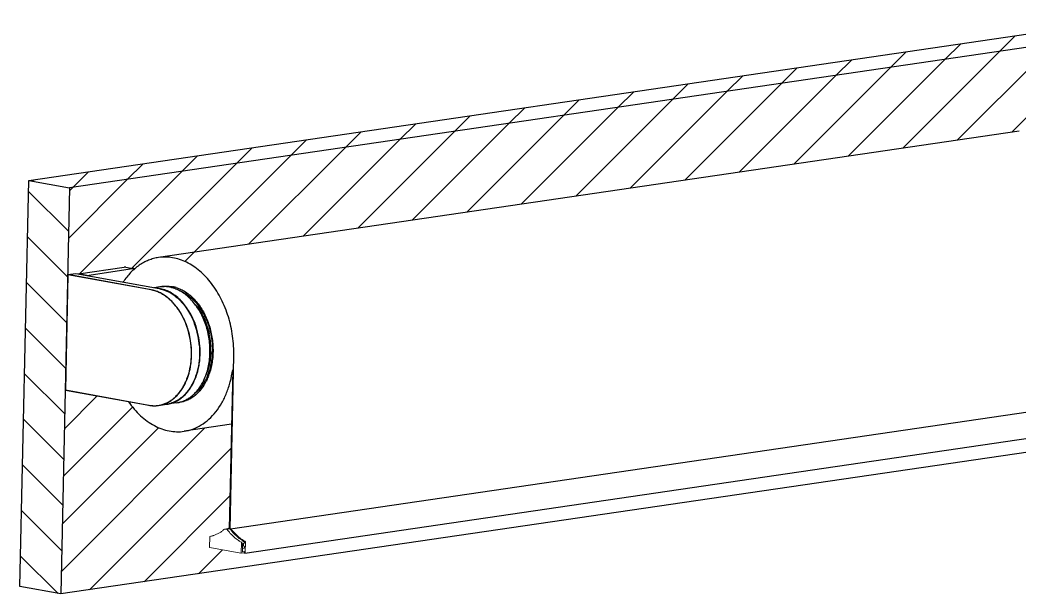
# Model space of a CAD drawing. Header units: inches. Extents: x 400 to 591, y -105 to 194.
# Drawn here: x 440.14 to 445.84, y 67.16 to 70.43 of the extents above; entities that cross this region are included whole.
import ezdxf

# ---------------------------------------------------------------- set-up
doc = ezdxf.new("R2010")
doc.units = ezdxf.units.IN
doc.header["$MEASUREMENT"] = 0
for name, color, linetype, lineweight in [('FABRIC-ROLL', 7, 'Continuous', 30), ('HEMBAR-ENDCAP', 7, 'Continuous', 9), ('SHADE-BRACKET', 7, 'Continuous', 30), ('STRUCTURE-SUB-STRUCTURE_THICK', 7, 'Continuous', 30), ('STRUCTURE-SUB-STRUCTURE_THIN', 7, 'Continuous', 9), ('TEXT', 7, 'Continuous', 18)]:
    doc.layers.add(name, color=color, linetype=linetype, lineweight=lineweight)

# ---------------------------------------------------------------- blocks, each defined once
blk = doc.blocks.new('VIEW_2_085633')
at = {"layer": 'STRUCTURE-SUB-STRUCTURE_THIN', "transparency": 33554559}
h = blk.add_hatch(dxfattribs=at)
h.set_pattern_fill('ANSI31', color=256, scale=1.5)
h.paths.add_polyline_path([(446.4296, 70.3555), (446.1965, 70.3982), (440.1925, 69.5181), (440.4257, 69.4754)])
h = blk.add_hatch(dxfattribs=at)
h.set_pattern_fill('ANSI31', color=256, scale=1.5, angle=90)
h.paths.add_polyline_path([(440.1428, 67.2062), (440.376, 67.1635), (440.4257, 69.4754), (440.1925, 69.5181)])
at = {"layer": 'FABRIC-ROLL', "linetype": 'Continuous'}
for p, q in [((445.8376, 69.7983), (440.933, 69.0794)), ((441.3406, 67.5328), (441.3618, 68.5194)), ((441.3553, 68.44), (441.3359, 67.5354)), ((441.3434, 67.5352), (446.248, 68.2542)), ((441.3487, 68.1296), (441.078, 68.0899)), ((441.4244, 67.3965), (446.329, 68.1154))]:
    blk.add_line(p, q, dxfattribs=at)
for points, knots in [([(440.933, 69.0794), (440.9232, 69.0779), (440.9038, 69.0739), (440.8754, 69.0644), (440.848, 69.0515), (440.8125, 69.0297), (440.7713, 68.994), (440.7442, 68.9593), (440.7318, 68.9405)], [0, 0, 0, 0, 0.117521, 0.235865, 0.355817, 0.478084, 0.731547, 1, 1, 1, 1]), ([(441.3618, 68.5194), (441.3626, 68.5568), (441.3581, 68.6319), (441.3339, 68.741), (441.2934, 68.8425), (441.247, 68.9178), (441.2034, 68.9694), (441.1687, 69.0026), (441.1319, 69.0305), (441.0934, 69.0528), (441.0537, 69.0691), (441.0134, 69.0792), (440.9729, 69.083), (440.9461, 69.0813), (440.933, 69.0794)], [0, 0, 0, 0, 0.141868, 0.283873, 0.42247, 0.554553, 0.617508, 0.678137, 0.736403, 0.792396, 0.846335, 0.898578, 0.949606, 1, 1, 1, 1]), ([(441.078, 68.0899), (441.0951, 68.0924), (441.1292, 68.1012), (441.1773, 68.1247), (441.2215, 68.1582), (441.2609, 68.2007), (441.2947, 68.2514), (441.3223, 68.3091), (441.3431, 68.3726), (441.3521, 68.4172), (441.3553, 68.44)], [0, 0, 0, 0, 0.108426, 0.219125, 0.33405, 0.454611, 0.581589, 0.715143, 0.854892, 1, 1, 1, 1]), ([(440.7616, 68.2583), (440.7816, 68.2295), (440.8153, 68.1897), (440.8675, 68.1467), (440.9079, 68.1214), (440.9498, 68.1026), (440.9925, 68.0908), (441.0355, 68.0862), (441.064, 68.0879), (441.078, 68.0899)], [0, 0, 0, 0, 0.278972, 0.410398, 0.536359, 0.657314, 0.774086, 0.887836, 1, 1, 1, 1])]:
    blk.add_open_spline(points, degree=3, knots=knots, dxfattribs=at)
at = {"layer": 'HEMBAR-ENDCAP', "linetype": 'Continuous'}
for p, q in [((441.2229, 67.4311), (441.2241, 67.4883)), ((441.3101, 67.5335), (441.3277, 67.5361)), ((441.3101, 67.5335), (441.311, 67.5335)), ((441.311, 67.5335), (441.3285, 67.5361)), ((441.311, 67.5335), (441.3214, 67.5316)), ((441.3214, 67.5316), (441.339, 67.5342)), ((441.3277, 67.5361), (441.3285, 67.5361)), ((441.3285, 67.5361), (441.339, 67.5342)), ((441.3315, 67.5376), (441.336, 67.5383)), ((441.3409, 67.5329), (441.3413, 67.5337)), ((441.3535, 67.4968), (441.3538, 67.4965)), ((441.3535, 67.4968), (441.3537, 67.4966)), ((441.3537, 67.4966), (441.3538, 67.4965)), ((441.402, 67.3951), (441.2252, 67.4274)), ((441.3756, 67.4778), (441.3758, 67.4777)), ((441.3756, 67.4776), (441.3757, 67.4775)), ((441.404, 67.4584), (441.4216, 67.461)), ((441.4056, 67.4551), (441.4044, 67.3979)), ((441.4104, 67.4034), (441.4114, 67.4507)), ((441.4111, 67.4382), (441.412, 67.4383)), ((441.4114, 67.4507), (441.4231, 67.4525)), ((441.412, 67.4383), (441.4131, 67.4383)), ((441.4131, 67.4383), (441.4179, 67.4374)), ((441.4149, 67.4503), (441.414, 67.4512)), ((441.4161, 67.4382), (441.4163, 67.4461)), ((441.4232, 67.4577), (441.4231, 67.4525)), ((441.4284, 67.4578), (441.4272, 67.4008)), ((441.4025, 67.3951), (441.402, 67.3951)), ((441.4025, 67.3951), (441.4201, 67.3976)), ((441.4104, 67.4034), (441.422, 67.4051)), ((441.4137, 67.404), (441.4104, 67.4046)), ((441.4108, 67.4231), (441.4187, 67.4242)), ((441.4235, 67.3965), (441.4185, 67.3974)), ((441.422, 67.4051), (441.4219, 67.4005)), ((441.4244, 67.3965), (441.4235, 67.3965))]:
    blk.add_line(p, q, dxfattribs=at)
for centre, radius, start, end in [((441.1924, 67.656), 0.1684, 281.4834, 287.7048), ((441.1917, 67.6581), 0.1705, 287.6954, 289.1739), ((441.1939, 67.6951), 0.2087, 310.2284, 310.7447), ((441.3373, 67.5299), 0.00476, 37.9152, 39.8232), ((441.5993, 67.7338), 0.3273, 217.8961, 223.4983), ((441.5506, 67.701), 0.2838, 226.1057, 230.4508), ((441.5839, 67.7197), 0.3064, 223.5733, 224.0786), ((441.54, 67.6886), 0.2675, 230.4934, 232.0565), ((441.5337, 67.6804), 0.2572, 232.1042, 235.1349), ((441.5281, 67.6725), 0.2475, 235.1549, 236.1639), ((441.5261, 67.6696), 0.244, 236.1657, 236.8553), ((441.5245, 67.6671), 0.2409, 236.8558, 237.7076), ((441.5213, 67.6621), 0.2351, 237.7053, 240.0648), ((441.5507, 67.6822), 0.2562, 233.2975, 233.9827), ((441.5435, 67.6721), 0.2438, 233.9584, 239.9989), ((441.5405, 67.6622), 0.2298, 239.4404, 240.0797), ((441.4163, 67.418), 0.0142, 259.624, 261.6078)]:
    blk.add_arc(centre, radius, start, end, dxfattribs=at)
for points, knots in [([(441.2241, 67.4883), (441.2241, 67.4885), (441.2242, 67.4888), (441.2243, 67.4894), (441.2245, 67.49), (441.2249, 67.4905), (441.2252, 67.4907), (441.2255, 67.4909), (441.2258, 67.491), (441.2259, 67.491)], [0, 0, 0, 0, 0.145307, 0.286826, 0.549752, 0.670706, 0.785139, 0.894358, 1, 1, 1, 1]), ([(441.2477, 67.497), (441.2532, 67.4989), (441.264, 67.5033), (441.2797, 67.5115), (441.2947, 67.5214), (441.3042, 67.5289), (441.3088, 67.5329)], [0, 0, 0, 0, 0.243827, 0.491109, 0.742874, 1, 1, 1, 1]), ([(441.3088, 67.5329), (441.309, 67.5331), (441.3094, 67.5333), (441.3099, 67.5335), (441.3101, 67.5335)], [0, 0, 0, 0, 0.510351, 1, 1, 1, 1]), ([(441.3214, 67.5316), (441.3216, 67.5316), (441.322, 67.5314), (441.3226, 67.5311), (441.3231, 67.5307), (441.3234, 67.5304), (441.3235, 67.5302)], [0, 0, 0, 0, 0.22963, 0.4715, 0.728126, 1, 1, 1, 1]), ([(441.3235, 67.5302), (441.3259, 67.5272), (441.3353, 67.5155), (441.3455, 67.5045), (441.3535, 67.4968)], [0, 0, 0, 0, 0.254742, 1, 1, 1, 1]), ([(441.3302, 67.537), (441.3303, 67.537), (441.3307, 67.5374), (441.3312, 67.5375), (441.3315, 67.5376)], [0, 0, 0, 0, 0.259444, 1, 1, 1, 1]), ([(441.3315, 67.5376), (441.3319, 67.5377), (441.3326, 67.5376), (441.3336, 67.5371), (441.3345, 67.5362), (441.335, 67.5355), (441.3352, 67.5351)], [0, 0, 0, 0, 0.218766, 0.454137, 0.714795, 1, 1, 1, 1]), ([(441.339, 67.5342), (441.3391, 67.5341), (441.3395, 67.534), (441.34, 67.5338), (441.3405, 67.5334), (441.3408, 67.5331), (441.341, 67.5329)], [0, 0, 0, 0, 0.230809, 0.473106, 0.729209, 1, 1, 1, 1]), ([(441.3413, 67.5337), (441.3416, 67.5341), (441.3422, 67.5348), (441.343, 67.5352), (441.3434, 67.5352)], [0, 0, 0, 0, 0.524456, 1, 1, 1, 1]), ([(441.3434, 67.5352), (441.3439, 67.5353), (441.3451, 67.5351), (441.346, 67.5343), (441.3464, 67.5338)], [0, 0, 0, 0, 0.465123, 1, 1, 1, 1]), ([(441.3464, 67.5338), (441.3495, 67.5298), (441.3619, 67.5147), (441.3758, 67.5006), (441.3868, 67.491)], [0, 0, 0, 0, 0.256493, 1, 1, 1, 1]), ([(441.3638, 67.5066), (441.3691, 67.5011), (441.38, 67.4907), (441.3916, 67.4812), (441.3976, 67.4768)], [0, 0, 0, 0, 0.507029, 1, 1, 1, 1]), ([(441.3868, 67.491), (441.3897, 67.4885), (441.4014, 67.4788), (441.414, 67.4701), (441.4237, 67.4643)], [0, 0, 0, 0, 0.25577, 1, 1, 1, 1]), ([(441.2252, 67.4274), (441.2251, 67.4275), (441.2247, 67.4276), (441.2243, 67.4278), (441.2239, 67.4282), (441.2235, 67.4287), (441.2233, 67.4293), (441.2231, 67.4299), (441.2229, 67.4305), (441.2229, 67.4309), (441.2229, 67.4311)], [0, 0, 0, 0, 0.102743, 0.212574, 0.330175, 0.45537, 0.5871, 0.723533, 0.862296, 1, 1, 1, 1]), ([(441.404, 67.4584), (441.4043, 67.4583), (441.4048, 67.4579), (441.4053, 67.4571), (441.4055, 67.4563), (441.4056, 67.4556), (441.4056, 67.4553), (441.4056, 67.4551)], [0, 0, 0, 0, 0.221263, 0.467818, 0.731793, 0.866643, 1, 1, 1, 1]), ([(441.4163, 67.4461), (441.4163, 67.4465), (441.4162, 67.448), (441.4156, 67.4495), (441.4149, 67.4503)], [0, 0, 0, 0, 0.258684, 1, 1, 1, 1]), ([(441.4179, 67.4374), (441.4182, 67.4373), (441.4188, 67.4372), (441.4196, 67.4367), (441.4204, 67.436), (441.4213, 67.4349), (441.422, 67.4335), (441.4224, 67.4319), (441.4225, 67.4307), (441.4225, 67.4295), (441.4223, 67.428), (441.4218, 67.4267), (441.4211, 67.4255), (441.4204, 67.4249), (441.4196, 67.4244), (441.419, 67.4243), (441.4187, 67.4242)], [0, 0, 0, 0, 0.053175, 0.109582, 0.169676, 0.233549, 0.37024, 0.441608, 0.513396, 0.584423, 0.65357, 0.782286, 0.841275, 0.896638, 0.949105, 1, 1, 1, 1]), ([(441.4216, 67.461), (441.4218, 67.4608), (441.4223, 67.4604), (441.4228, 67.4596), (441.4231, 67.4589), (441.4232, 67.4582), (441.4232, 67.4579), (441.4232, 67.4577)], [0, 0, 0, 0, 0.221263, 0.467818, 0.731793, 0.866643, 1, 1, 1, 1]), ([(441.4259, 67.463), (441.4267, 67.4626), (441.4281, 67.4609), (441.4285, 67.4589), (441.4284, 67.4578)], [0, 0, 0, 0, 0.468259, 1, 1, 1, 1]), ([(441.4044, 67.3979), (441.4044, 67.3977), (441.4044, 67.3974), (441.4042, 67.3967), (441.404, 67.3961), (441.4036, 67.3956), (441.4033, 67.3953), (441.4029, 67.3952), (441.4027, 67.3951), (441.4025, 67.3951)], [0, 0, 0, 0, 0.145657, 0.28728, 0.550003, 0.670743, 0.784799, 0.893763, 1, 1, 1, 1]), ([(441.4219, 67.4005), (441.4219, 67.4003), (441.4219, 67.4), (441.4218, 67.3993), (441.4215, 67.3987), (441.4211, 67.3982), (441.4208, 67.3979), (441.4204, 67.3977), (441.4202, 67.3977), (441.4201, 67.3976)], [0, 0, 0, 0, 0.145657, 0.28728, 0.550003, 0.670743, 0.784799, 0.893763, 1, 1, 1, 1]), ([(441.4272, 67.4008), (441.4272, 67.4002), (441.4271, 67.3992), (441.4265, 67.3979), (441.4256, 67.3969), (441.4248, 67.3965), (441.4244, 67.3965)], [0, 0, 0, 0, 0.287745, 0.551142, 0.785727, 1, 1, 1, 1])]:
    blk.add_open_spline(points, degree=3, knots=knots, dxfattribs=at)
at = {"layer": 'SHADE-BRACKET', "linetype": 'Continuous'}
for p, q in [((440.4761, 68.9866), (440.736, 69.0247)), ((440.7459, 69.0246), (440.7934, 69.0159)), ((440.4155, 68.9816), (440.4014, 68.3255)), ((440.416, 68.9824), (440.4155, 68.982)), ((440.4155, 68.982), (440.4155, 68.9816)), ((440.4155, 68.9818), (440.4155, 68.982)), ((440.8902, 68.8948), (440.4155, 68.9816)), ((440.416, 68.9824), (440.4618, 68.9891)), ((440.8907, 68.8955), (440.416, 68.9824)), ((440.4618, 68.9891), (440.9365, 68.9022)), ((440.4761, 68.9866), (440.4761, 68.9865)), ((440.5236, 68.9779), (440.4761, 68.9866)), ((440.5236, 68.9779), (440.7835, 69.016)), ((440.5236, 68.9778), (440.5236, 68.9779)), ((440.94, 68.9119), (440.9085, 68.9073)), ((441.0052, 68.908), (441.0221, 68.9105)), ((441.1883, 68.7403), (441.1888, 68.7391)), ((441.1885, 68.7405), (441.1891, 68.7393)), ((441.1893, 68.7379), (441.1908, 68.7346)), ((441.1896, 68.7382), (441.1903, 68.7368)), ((441.1903, 68.7368), (441.1912, 68.7349)), ((441.1566, 68.6382), (441.1566, 68.6383)), ((441.2212, 68.6453), (441.2213, 68.6452)), ((441.2212, 68.6453), (441.2213, 68.6452)), ((441.1656, 68.5767), (441.1656, 68.5767)), ((441.2295, 68.5886), (441.2296, 68.5884)), ((441.2296, 68.5886), (441.2296, 68.5884)), ((441.2308, 68.5461), (441.2308, 68.5453)), ((441.2308, 68.5461), (441.2308, 68.5453)), ((441.2252, 68.4889), (441.225, 68.4881)), ((441.2256, 68.4887), (441.2255, 68.4879)), ((440.4014, 68.3255), (440.4014, 68.3253)), ((440.4014, 68.3253), (440.4014, 68.3255)), ((440.4014, 68.3255), (440.8766, 68.2386)), ((440.4019, 68.325), (440.4014, 68.3253)), ((440.4019, 68.325), (440.8765, 68.2381)), ((440.8761, 68.2387), (440.8766, 68.2386)), ((440.9319, 68.237), (440.9777, 68.2437)), ((441.0366, 68.2523), (440.9805, 68.2441)), ((441.0981, 68.2748), (441.1159, 68.2774))]:
    blk.add_line(p, q, dxfattribs=at)
for centre, radius, start, end in [((440.788, 68.9865), 0.0299, 72.9222, 79.6169), ((440.964, 68.7476), 0.1661, 94.2328, 98.3399), ((440.9812, 68.7501), 0.1661, 98.3406, 100.3954), ((440.9641, 68.7469), 0.1668, 92.4167, 94.2324), ((441.0586, 68.7534), 0.1742, 111.9633, 113.9817), ((440.9604, 68.7234), 0.1907, 72.6341, 74.5765), ((440.9793, 68.7323), 0.1841, 73.2102, 79.6087), ((440.9075, 68.7294), 0.1761, 80.5079, 84.3664), ((440.937, 68.6438), 0.2746, 47.1288, 47.3756), ((440.9351, 68.6418), 0.2773, 46.1355, 47.1281), ((440.9327, 68.6393), 0.2808, 45.9629, 46.1377), ((440.7368, 68.5705), 0.3751, 31.3843, 33.3669), ((440.8684, 68.5878), 0.3634, 31.263, 32.1796), ((440.8611, 68.5802), 0.3645, 28.9263, 29.4176), ((440.8646, 68.5854), 0.3679, 30.732, 31.2645), ((440.8543, 68.5765), 0.3722, 26.1384, 28.9222), ((440.861, 68.5833), 0.3721, 29.7363, 30.7319), ((440.857, 68.581), 0.3767, 29.1619, 29.738), ((440.8448, 68.5718), 0.3828, 25.7679, 25.9518), ((440.7103, 68.5428), 0.4563, 12.0684, 20.4183), ((440.7261, 68.5479), 0.4426, 20.3284, 20.5024), ((440.7088, 68.542), 0.4608, 12.13, 20.2656), ((440.8412, 68.57), 0.3868, 25.0537, 25.2217), ((440.832, 68.5658), 0.3969, 20.3573, 25.0424), ((440.8198, 68.5611), 0.4101, 19.8696, 20.3873), ((440.8078, 68.5569), 0.4227, 12.0772, 19.8501), ((440.6971, 68.5395), 0.4699, 11.4072, 12.1258), ((440.6952, 68.5392), 0.4719, 4.5577, 11.4053), ((440.6981, 68.5396), 0.4718, 4.5421, 12.1433), ((440.7951, 68.5538), 0.4358, 4.5775, 12.103), ((440.8018, 68.5543), 0.4291, 358.9011, 4.5584), ((440.8322, 68.553), 0.3987, 352.9898, 354.6157), ((440.8283, 68.5534), 0.4026, 354.6142, 354.7563), ((440.8183, 68.5542), 0.4126, 354.7751, 358.7734), ((440.8593, 68.5488), 0.3712, 347.9677, 349.1871), ((440.8523, 68.5502), 0.3784, 349.1894, 350.5333), ((440.8465, 68.5511), 0.3842, 350.6492, 351.3896), ((440.844, 68.5515), 0.3868, 351.3895, 351.8118), ((440.8417, 68.5518), 0.3891, 351.8119, 352.2778), ((440.8389, 68.5522), 0.3919, 352.2784, 352.9853), ((440.9144, 68.5328), 0.3138, 336.4058, 340.4228), ((440.9154, 68.5346), 0.313, 337.5375, 340.4172), ((440.9117, 68.5302), 0.3248, 338.2293, 338.8112), ((440.9084, 68.5315), 0.3283, 338.8119, 339.4866), ((440.9057, 68.5325), 0.3312, 339.4866, 339.9071), ((440.9024, 68.5337), 0.3347, 339.9076, 340.4767), ((440.8999, 68.5346), 0.3374, 340.4766, 340.8291), ((440.895, 68.5296), 0.3455, 339.3146, 340.2342), ((440.8978, 68.5353), 0.3396, 340.8291, 341.1858), ((440.8935, 68.5368), 0.3442, 341.1876, 342.1067), ((440.8901, 68.5314), 0.3508, 340.234, 341.007), ((440.8905, 68.5378), 0.3473, 342.1061, 342.3517), ((440.8859, 68.5328), 0.3552, 341.0065, 341.5392), ((440.778, 68.5099), 0.3394, 338.7423, 338.9769), ((440.7783, 68.5098), 0.34, 338.7254, 338.9596), ((440.9748, 68.4968), 0.2533, 323.8212, 325.9561), ((440.9707, 68.4996), 0.2582, 325.9526, 326.2125), ((440.9579, 68.5078), 0.2734, 326.2719, 331.3218), ((440.9466, 68.5056), 0.2886, 327.6584, 331.6252), ((440.9482, 68.5133), 0.2846, 331.303, 331.5943), ((440.9466, 68.5141), 0.2864, 331.5944, 332.0263), ((440.9342, 68.5123), 0.3027, 331.6204, 333.2425), ((441.0126, 68.4166), 0.1661, 278.3398, 282.0998), ((441.0297, 68.4191), 0.166, 275.9493, 278.3401), ((441.0124, 68.4172), 0.1667, 282.1, 284.2641), ((441.1047, 68.4381), 0.174, 262.2667, 265.159)]:
    blk.add_arc(centre, radius, start, end, dxfattribs=at)
for points, knots in [([(440.7459, 69.0246), (440.7443, 69.0249), (440.741, 69.0252), (440.7376, 69.025), (440.736, 69.0247)], [0, 0, 0, 0, 0.496684, 1, 1, 1, 1]), ([(440.7934, 69.0159), (440.7918, 69.0162), (440.7885, 69.0165), (440.7851, 69.0163), (440.7835, 69.016)], [0, 0, 0, 0, 0.496684, 1, 1, 1, 1]), ([(440.9571, 68.9145), (440.9662, 68.9158), (440.9848, 68.9169), (441.0034, 68.915), (441.0125, 68.9134)], [0, 0, 0, 0, 0.496725, 1, 1, 1, 1]), ([(441.0111, 68.9072), (441.0023, 68.9097), (440.9843, 68.9132), (440.9661, 68.9139), (440.9571, 68.9135)], [0, 0, 0, 0, 0.505055, 1, 1, 1, 1]), ([(441.0325, 68.9085), (441.0419, 68.9057), (441.0606, 68.8985), (441.0873, 68.8835), (441.1129, 68.8645), (441.1456, 68.8335), (441.1814, 68.7859), (441.2141, 68.7193), (441.2356, 68.6455), (441.2449, 68.5686), (441.2415, 68.4925), (441.2305, 68.4435), (441.2228, 68.4204)], [0, 0, 0, 0, 0.051166, 0.104306, 0.159681, 0.217392, 0.339416, 0.469041, 0.60346, 0.739163, 0.87246, 1, 1, 1, 1]), ([(441.0501, 68.7768), (441.0449, 68.7847), (441.0341, 68.7999), (441.0107, 68.8275), (440.9846, 68.8512), (440.9563, 68.87), (440.9347, 68.8812), (440.9127, 68.8896), (440.8977, 68.8934), (440.8902, 68.8948)], [0, 0, 0, 0, 0.139038, 0.274142, 0.531545, 0.654113, 0.772746, 0.887876, 1, 1, 1, 1]), ([(441.0579, 68.7663), (441.0526, 68.775), (441.0415, 68.7916), (441.0232, 68.8147), (441.0034, 68.8353), (440.9824, 68.8533), (440.9605, 68.8685), (440.9378, 68.8808), (440.9145, 68.89), (440.8986, 68.894), (440.8907, 68.8955)], [0, 0, 0, 0, 0.139574, 0.275145, 0.406427, 0.533289, 0.655761, 0.774054, 0.888617, 1, 1, 1, 1]), ([(441.1406, 68.7029), (441.1357, 68.7161), (441.1247, 68.7418), (441.1047, 68.7778), (441.0817, 68.8104), (441.0561, 68.8389), (441.0284, 68.8629), (441.0036, 68.879), (440.9832, 68.8891), (440.9678, 68.8952), (440.9523, 68.9), (440.9418, 68.9022), (440.9365, 68.9031)], [0, 0, 0, 0, 0.141847, 0.279883, 0.413235, 0.541278, 0.663695, 0.780536, 0.837038, 0.89236, 0.94663, 1, 1, 1, 1]), ([(440.9365, 68.9022), (440.9431, 68.901), (440.9564, 68.8978), (440.976, 68.8907), (440.9953, 68.8815), (441.0207, 68.8661), (441.0509, 68.8416), (441.0718, 68.818), (441.0817, 68.8052)], [0, 0, 0, 0, 0.113646, 0.229943, 0.349284, 0.472051, 0.728473, 1, 1, 1, 1]), ([(441.1914, 68.3819), (441.202, 68.4047), (441.2141, 68.4415), (441.2231, 68.4926), (441.2263, 68.5329), (441.2259, 68.574), (441.2218, 68.6152), (441.214, 68.656), (441.2029, 68.6955), (441.1884, 68.7334), (441.1708, 68.7689), (441.1504, 68.8015), (441.1275, 68.8308), (441.1024, 68.8563), (441.0755, 68.8775), (441.0472, 68.8942), (441.0273, 68.9023), (441.0173, 68.9054)], [0, 0, 0, 0, 0.123494, 0.188345, 0.254704, 0.322108, 0.390053, 0.458012, 0.525458, 0.591884, 0.656825, 0.719878, 0.780726, 0.839159, 0.895103, 0.948634, 1, 1, 1, 1]), ([(441.0494, 68.8923), (441.0559, 68.8899), (441.0689, 68.8842), (441.0877, 68.8735), (441.1058, 68.8607), (441.1173, 68.851), (441.1229, 68.8459)], [0, 0, 0, 0, 0.239055, 0.48506, 0.738602, 1, 1, 1, 1]), ([(441.0817, 68.8052), (441.0874, 68.7977), (441.1014, 68.7779), (441.1208, 68.7436), (441.1327, 68.7162), (441.138, 68.702)], [0, 0, 0, 0, 0.241548, 0.615144, 1, 1, 1, 1]), ([(441.1279, 68.8412), (441.1369, 68.8324), (441.1542, 68.8134), (441.169, 68.7924), (441.176, 68.7813)], [0, 0, 0, 0, 0.489529, 1, 1, 1, 1]), ([(441.1408, 68.8134), (441.1443, 68.8093), (441.1583, 68.7923), (441.1704, 68.7738), (441.1786, 68.7593)], [0, 0, 0, 0, 0.243753, 1, 1, 1, 1]), ([(441.1437, 68.8089), (441.153, 68.7979), (441.166, 68.7801), (441.1811, 68.7547), (441.195, 68.7275), (441.2096, 68.6912), (441.2179, 68.6608), (441.2212, 68.6453)], [0, 0, 0, 0, 0.23718, 0.359752, 0.4846, 0.739763, 1, 1, 1, 1]), ([(441.1079, 68.6399), (441.1053, 68.6512), (441.0976, 68.679), (441.0815, 68.7216), (441.0658, 68.7516), (441.0571, 68.7658)], [0, 0, 0, 0, 0.255858, 0.633455, 1, 1, 1, 1]), ([(441.0956, 68.3877), (441.1012, 68.4022), (441.1081, 68.4247), (441.1147, 68.4555), (441.1195, 68.4878), (441.1222, 68.5292), (441.1198, 68.5794), (441.1121, 68.6294), (441.0992, 68.6779), (441.0814, 68.7239), (441.0662, 68.7527), (441.0579, 68.7663)], [0, 0, 0, 0, 0.118178, 0.179056, 0.240938, 0.367063, 0.495279, 0.624135, 0.752144, 0.877866, 1, 1, 1, 1]), ([(441.1859, 68.7646), (441.1904, 68.7565), (441.1989, 68.7399), (441.21, 68.7139), (441.2194, 68.6869), (441.2271, 68.659), (441.2331, 68.6305), (441.2371, 68.6017), (441.2394, 68.5727), (441.2396, 68.5534), (441.2394, 68.5438)], [0, 0, 0, 0, 0.120726, 0.243631, 0.368274, 0.494174, 0.620817, 0.747682, 0.874278, 1, 1, 1, 1]), ([(441.0948, 68.3881), (441.102, 68.407), (441.1105, 68.4368), (441.1173, 68.4777), (441.1201, 68.5097), (441.1206, 68.5422), (441.1182, 68.5859), (441.1129, 68.6185), (441.1079, 68.6399)], [0, 0, 0, 0, 0.237768, 0.361092, 0.486684, 0.613993, 0.742425, 1, 1, 1, 1]), ([(441.1656, 68.5767), (441.1662, 68.569), (441.167, 68.5537), (441.1672, 68.5269), (441.1654, 68.4968), (441.1595, 68.4531), (441.1512, 68.4212), (441.1439, 68.401)], [0, 0, 0, 0, 0.129584, 0.258435, 0.449657, 0.637599, 1, 1, 1, 1]), ([(441.1462, 68.4002), (441.1512, 68.4136), (441.1584, 68.438), (441.1654, 68.4741), (441.1704, 68.5194), (441.1702, 68.5539), (441.1684, 68.577)], [0, 0, 0, 0, 0.239501, 0.424747, 0.613911, 1, 1, 1, 1]), ([(441.2308, 68.5453), (441.2305, 68.5352), (441.229, 68.5103), (441.223, 68.4714), (441.215, 68.4432), (441.2102, 68.4297)], [0, 0, 0, 0, 0.257609, 0.635475, 1, 1, 1, 1]), ([(441.2394, 68.5438), (441.2392, 68.5341), (441.2371, 68.4965), (441.23, 68.4591), (441.2215, 68.4325)], [0, 0, 0, 0, 0.256886, 1, 1, 1, 1]), ([(441.2224, 68.4714), (441.2216, 68.4677), (441.2182, 68.4529), (441.2138, 68.4383), (441.2101, 68.4276)], [0, 0, 0, 0, 0.253959, 1, 1, 1, 1]), ([(440.9805, 68.2441), (440.985, 68.2447), (440.9938, 68.2464), (441.0069, 68.25), (441.0197, 68.2546), (441.0322, 68.2603), (441.0444, 68.267), (441.0603, 68.2774), (441.0753, 68.2897), (441.0891, 68.3037), (441.0991, 68.3152), (441.1085, 68.3275), (441.1204, 68.3451), (441.1337, 68.3691), (441.1424, 68.3896), (441.1462, 68.4002)], [0, 0, 0, 0, 0.05637, 0.112928, 0.169854, 0.22732, 0.285486, 0.3445, 0.465495, 0.527753, 0.591261, 0.65607, 0.722212, 0.858474, 1, 1, 1, 1]), ([(441.1439, 68.401), (441.1408, 68.3924), (441.1339, 68.3756), (441.1218, 68.3517), (441.108, 68.3298), (441.0976, 68.3163), (441.0921, 68.31)], [0, 0, 0, 0, 0.261824, 0.515877, 0.761925, 1, 1, 1, 1]), ([(441.2134, 68.4098), (441.2123, 68.4072), (441.2081, 68.397), (441.2034, 68.387), (441.1995, 68.3798)], [0, 0, 0, 0, 0.253626, 1, 1, 1, 1]), ([(441.2183, 68.4076), (441.2172, 68.4049), (441.2131, 68.3942), (441.2083, 68.3837), (441.2045, 68.3761)], [0, 0, 0, 0, 0.25353, 1, 1, 1, 1]), ([(440.9319, 68.2376), (440.9391, 68.2387), (440.9535, 68.2419), (440.9745, 68.2495), (440.9946, 68.2598), (441.0138, 68.2729), (441.0318, 68.2885), (441.0484, 68.3065), (441.0636, 68.3268), (441.0726, 68.3415), (441.0768, 68.3492)], [0, 0, 0, 0, 0.115952, 0.232943, 0.351912, 0.473693, 0.59897, 0.728254, 0.861878, 1, 1, 1, 1]), ([(440.9319, 68.237), (440.9392, 68.238), (440.9537, 68.2412), (440.9748, 68.2487), (440.995, 68.2591), (441.0142, 68.2721), (441.0323, 68.2878), (441.0491, 68.3059), (441.0644, 68.3263), (441.0733, 68.341), (441.0776, 68.3487)], [0, 0, 0, 0, 0.115975, 0.232971, 0.351933, 0.4737, 0.598964, 0.728242, 0.861867, 1, 1, 1, 1]), ([(441.0768, 68.3492), (441.0784, 68.3522), (441.0849, 68.3644), (441.0905, 68.3771), (441.0943, 68.3868)], [0, 0, 0, 0, 0.245681, 1, 1, 1, 1]), ([(441.0776, 68.3487), (441.0792, 68.3517), (441.0857, 68.364), (441.0913, 68.3767), (441.0951, 68.3864)], [0, 0, 0, 0, 0.245675, 1, 1, 1, 1]), ([(441.1904, 68.3512), (441.1815, 68.3372), (441.1619, 68.3116), (441.1372, 68.2906), (441.1242, 68.2821)], [0, 0, 0, 0, 0.51576, 1, 1, 1, 1]), ([(441.1244, 68.2924), (441.1312, 68.2981), (441.1444, 68.3105), (441.1622, 68.3318), (441.1781, 68.3557), (441.1872, 68.373), (441.1914, 68.3819)], [0, 0, 0, 0, 0.236595, 0.481816, 0.736237, 1, 1, 1, 1]), ([(441.1792, 68.3473), (441.1732, 68.3391), (441.1605, 68.3237), (441.1457, 68.3102), (441.138, 68.3042)], [0, 0, 0, 0, 0.510247, 1, 1, 1, 1]), ([(441.0921, 68.31), (441.0882, 68.3054), (441.0801, 68.2967), (441.0671, 68.2848), (441.0535, 68.2743), (441.0392, 68.2651), (441.0245, 68.2574), (441.0093, 68.2512), (440.9937, 68.2466), (440.9831, 68.2445), (440.9777, 68.2437)], [0, 0, 0, 0, 0.133351, 0.263626, 0.391088, 0.516066, 0.638964, 0.760242, 0.880407, 1, 1, 1, 1]), ([(441.0535, 68.2557), (441.0598, 68.2573), (441.0724, 68.2613), (441.0906, 68.2695), (441.1081, 68.2798), (441.119, 68.288), (441.1244, 68.2924)], [0, 0, 0, 0, 0.24399, 0.491049, 0.742629, 1, 1, 1, 1]), ([(441.1242, 68.2821), (441.1135, 68.275), (441.0909, 68.2632), (441.0662, 68.2567), (441.0538, 68.2548)], [0, 0, 0, 0, 0.506082, 1, 1, 1, 1]), ([(440.8765, 68.2381), (440.8811, 68.2372), (440.8904, 68.2359), (440.9043, 68.2351), (440.9182, 68.2353), (440.9274, 68.2363), (440.9319, 68.237)], [0, 0, 0, 0, 0.25283, 0.503322, 0.752115, 1, 1, 1, 1]), ([(440.8766, 68.2386), (440.8812, 68.2377), (440.8904, 68.2365), (440.9043, 68.2356), (440.9182, 68.236), (440.9273, 68.237), (440.9319, 68.2376)], [0, 0, 0, 0, 0.252794, 0.503271, 0.752074, 1, 1, 1, 1])]:
    blk.add_open_spline(points, degree=3, knots=knots, dxfattribs=at)
at = {"layer": 'STRUCTURE-SUB-STRUCTURE_THICK', "linetype": 'Continuous'}
for p, q in [((440.1925, 69.5181), (446.4259, 70.4318)), ((446.4296, 70.3555), (440.4257, 69.4754)), ((440.1428, 67.2062), (440.1925, 69.5181)), ((440.1925, 69.5181), (440.4257, 69.4754)), ((440.4257, 69.4754), (440.376, 67.1635)), ((446.3799, 68.0436), (440.376, 67.1635)), ((440.376, 67.1635), (440.1428, 67.2062))]:
    blk.add_line(p, q, dxfattribs=at)
at = {"layer": 'TEXT', "color": 7, "linetype": 'Continuous', "transparency": 33554559}
for p, q in [((445.7963, 69.7923), (446.3475, 70.3435)), ((445.4856, 69.7467), (446.0368, 70.298)), ((445.1749, 69.7012), (445.7261, 70.2524)), ((444.5534, 69.6101), (445.1047, 70.1613)), ((444.8642, 69.6556), (445.4154, 70.2069)), ((444.2427, 69.5645), (444.794, 70.1158)), ((443.932, 69.519), (444.4833, 70.0702)), ((443.6213, 69.4734), (444.1726, 70.0247)), ((442.9999, 69.3823), (443.5511, 69.9336)), ((443.3106, 69.4279), (443.8619, 69.9791)), ((442.6892, 69.3368), (443.2404, 69.8881)), ((442.3785, 69.2913), (442.9297, 69.8425)), ((442.0678, 69.2457), (442.619, 69.797)), ((441.4463, 69.1546), (441.9976, 69.7059)), ((441.757, 69.2002), (442.3083, 69.7514)), ((441.0831, 69.0565), (441.6869, 69.6603)), ((440.7798, 69.0184), (441.3762, 69.6148)), ((440.484, 68.9878), (441.0655, 69.5692)), ((440.4195, 69.1884), (440.7547, 69.5237)), ((440.4253, 69.4594), (440.444, 69.4781)), ((440.3962, 68.1045), (440.5834, 68.2917)), ((440.3904, 67.8335), (440.7845, 68.2277)), ((440.3845, 67.5625), (440.9327, 68.1106)), ((440.3787, 67.2915), (441.1942, 68.107)), ((440.5399, 67.1875), (441.3457, 67.9934)), ((440.8506, 67.2331), (441.3399, 67.7224)), ((441.1613, 67.2786), (441.297, 67.4143))]:
    blk.add_line(p, q, dxfattribs=at)

msp = doc.modelspace()

# ---------------------------------------------------------------- block references
at = {"layer": 'TEXT'}
msp.add_blockref('VIEW_2_085633', (0, 0), dxfattribs=at)

doc.saveas('drawing.dxf')
